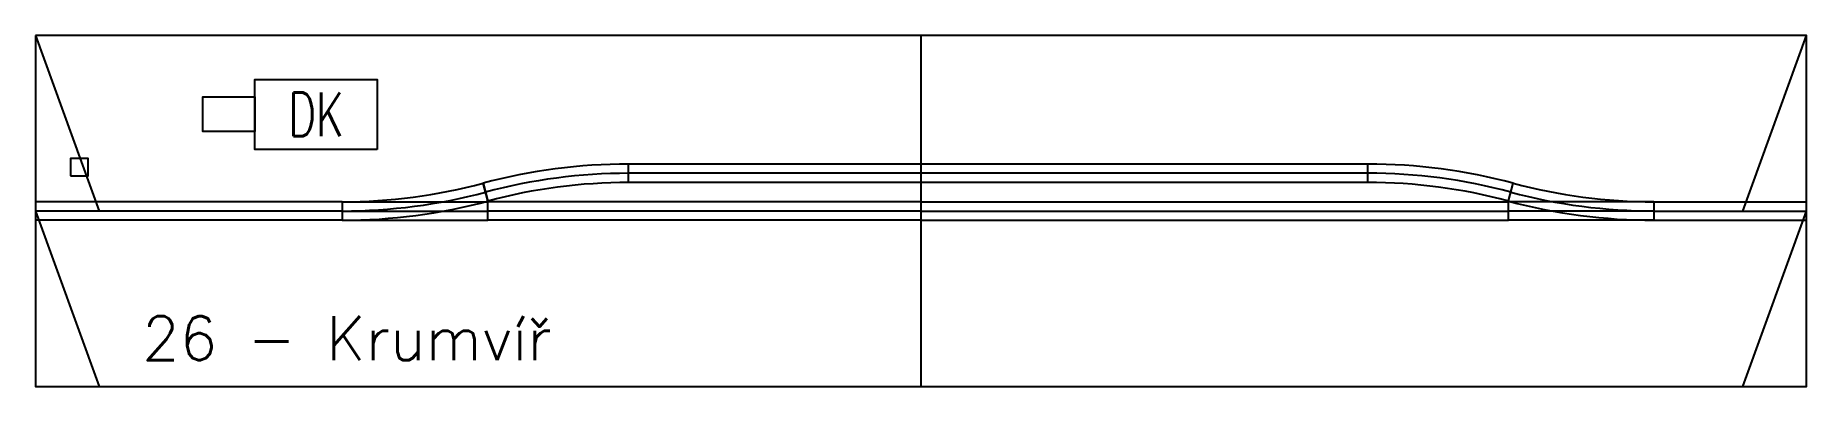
# Model space of a CAD drawing. Header units: millimetres. Extents: x 0 to 2020, y 0 to 400.
import ezdxf

# ---------------------------------------------------------------- set-up
doc = ezdxf.new("R2010")
doc.units = ezdxf.units.MM
for name, color, linetype in [('Budovy', 2, 'Continuous'), ('Koleje', 1, 'Continuous'), ('Oblouky', 96, 'Continuous'), ('rozhrani', 4, 'Continuous'), ('TTmoduly', 3, 'Continuous'), ('Vyhybky', 96, 'Continuous')]:
    doc.layers.add(name, color=color, linetype=linetype)
doc.styles.get("Standard").update_dxf_attribs({"font": 'simplex.shx', "width": 0.7})

# ---------------------------------------------------------------- blocks, each defined once
blk = doc.blocks.new('Oblouk15')
at = {"layer": 'Oblouky'}
for p, q in [((-0.2, 42.3), (-0.2, 21.3)), ((160.4, 0.2), (165.8, 20.5))]:
    blk.add_line(p, q, dxfattribs=at)
for radius in [641.5, 631, 620.5]:
    blk.add_arc((-0.2, -599.2), radius, 75, 90, dxfattribs=at)
blk = doc.blocks.new('Vyhybka15DlL')
at = {"layer": 'Vyhybky'}
for p, q in [((166, 21.9), (160.6, 42.1)), ((0, 21), (166, 21)), ((0, 21), (0, 0)), ((166, 0), (166, 21)), ((0, 10.5), (166, 10.5)), ((0, 0), (166, 0))]:
    blk.add_line(p, q, dxfattribs=at)
for radius in [620.5, 631, 641.5]:
    blk.add_arc((0, 641.5), radius, 270, 285, dxfattribs=at)
blk = doc.blocks.new('Vyhybka15DlR')
at = {"layer": 'Vyhybky'}
for p, q in [((0, 21.9), (5.4, 42.1)), ((166, 21), (0, 21)), ((0, 0), (0, 21)), ((166, 21), (166, 0)), ((166, 10.5), (0, 10.5)), ((166, 0), (0, 0))]:
    blk.add_line(p, q, dxfattribs=at)
for radius in [620.5, 641.5, 631]:
    blk.add_arc((166, 641.5), radius, 255.0001, 270.0001, dxfattribs=at)

msp = doc.modelspace()

# ---------------------------------------------------------------- linework, layer by layer
at = {"layer": 'Budovy'}
for points in [[(389.8, 270.2), (250.4, 270.2), (250.4, 350), (389.8, 350)], [(250.4, 290.4), (190.8, 290.4), (190.8, 330), (250.4, 330)], [(40, 240), (60, 240), (60, 260), (40, 260)]]:
    msp.add_lwpolyline(points, close=True, dxfattribs=at)
at = {"layer": 'Koleje'}
for p, q in [((1010, 253.5), (676.6, 253.5)), ((1010, 243), (676.6, 243)), ((1519.4, 253.5), (1010, 253.5)), ((1519.4, 243), (1010, 243)), ((1010, 232.5), (676.6, 232.5)), ((1519.4, 232.5), (1010, 232.5)), ((350, 210.5), (0, 210.5)), ((1010, 210.5), (516, 210.5)), ((1010, 210.5), (1680, 210.5)), ((1846, 210.5), (2020, 210.5)), ((350, 200), (0, 200)), ((350, 189.5), (0, 189.5)), ((1010, 200), (516, 200)), ((1010, 189.5), (516, 189.5)), ((1010, 200), (1680, 200)), ((1010, 189.5), (1680, 189.5)), ((1846, 200), (2020, 200)), ((1846, 189.5), (2020, 189.5))]:
    msp.add_line(p, q, dxfattribs=at)
at = {"layer": 'rozhrani'}
for p, q in [((0, 400), (72.8, 200)), ((1947.2, 200), (2020, 400)), ((0, 200), (72.8, 0)), ((1947.2, 0), (2020, 200))]:
    msp.add_line(p, q, dxfattribs=at)
at = {"layer": 'TTmoduly'}
msp.add_line((1010, 400), (1010, 0), dxfattribs=at)
msp.add_lwpolyline([(0, 400), (0, 0), (2020, 0), (2020, 400)], close=True, dxfattribs=at)

# ---------------------------------------------------------------- block references
at = {"rotation": 15.00004855351179}
msp.add_blockref('Oblouk15', (521.7, 190.8), dxfattribs=at)
for name, p in [('Oblouk15', (1519.6, 211.2)), ('Vyhybka15DlL', (350, 189.5)), ('Vyhybka15DlR', (1680, 189.5))]:
    msp.add_blockref(name, p)

# ---------------------------------------------------------------- texts
at = {"layer": 'Budovy', "insert": (320, 310.2), "char_height": 50, "width": 120, "attachment_point": 5}
msp.add_mtext('{\\C3;DK}', dxfattribs=at)
at = {"layer": 'TTmoduly'}
msp.add_text('26 - Krumvíř', height=50, dxfattribs=at).set_placement((121.6, 30))

doc.saveas('drawing.dxf')
